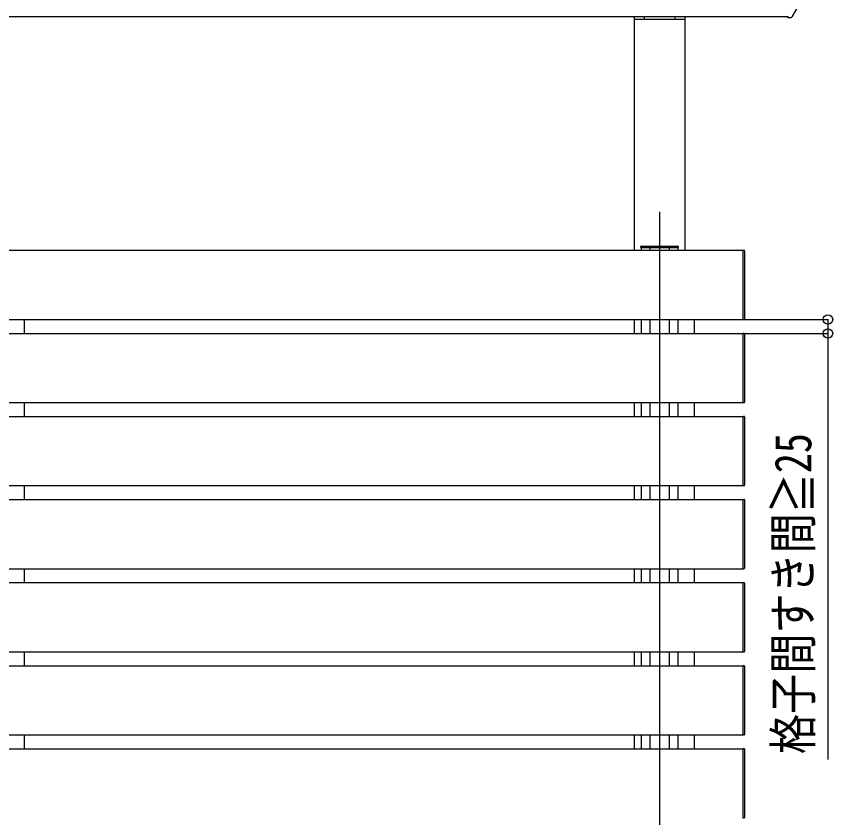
# Model space of a CAD drawing. Units: millimetres, scale not verified. Extents: x -8410 to 8410, y -5940 to 5940.
# Drawn here: x -3188 to -1723, y 2330 to 3767 of the extents above; entities that cross this region are included whole.
import ezdxf
from ezdxf.enums import TextEntityAlignment as Align

# ---------------------------------------------------------------- set-up
doc = ezdxf.new("R2010")
doc.units = ezdxf.units.MM
doc.header["$LTSCALE"] = 30
for name, color, linetype in [('0-2_YKK_12', 2, 'Continuous'), ('0-3_YKK_13', 4, 'Continuous'), ('0-4_YKK_A1', 4, 'Continuous'), ('0-5_YKK_D', 6, 'Continuous')]:
    doc.layers.add(name, color=color, linetype=linetype)
doc.styles.add('ＭＳ ゴシック', font='')
doc.styles.get('ＭＳ ゴシック').set_extended_font_data('MS Gothic')

msp = doc.modelspace()

# ---------------------------------------------------------------- linework, layer by layer
at = {"layer": '0-2_YKK_12'}
msp.add_line((-2033.79, 3416.18), (-2033.79, 402.06), dxfattribs=at)
at = {"layer": '0-3_YKK_13'}
for p, q in [((-1786.3, 3783.55), (-1796.35, 3766.15)), ((-1803.79, 3766.65), (-1803.79, 3767.29)), ((-1803.79, 3766.65), (-1803.79, 3764.65)), ((-1802.29, 3764.65), (-1803.79, 3764.65)), ((-1798.94, 3764.65), (-1802.29, 3764.65)), ((-2066.2, 3354.96), (-2065.7, 3354.96)), ((-2065.7, 3354.96), (-2001.88, 3354.96)), ((-2001.88, 3354.96), (-2001.38, 3354.96)), ((-2000.39, 3354.02), (-2000.29, 3352.46)), ((-2065.79, 3352.46), (-2001.79, 3352.46)), ((-2000.29, 3352.46), (-2001.79, 3352.46))]:
    msp.add_line(p, q, dxfattribs=at)
msp.add_lwpolyline([(-2065.79, 3352.46), (-2067.29, 3352.46), (-2067.19, 3354.02)], dxfattribs=at)
for centre, radius, start, end in [((-1798.94, 3767.65), 3, 270, 330), ((-2066.2, 3353.96), 1, 90, 176.5), ((-2001.38, 3353.96), 1, 3.5, 90)]:
    msp.add_arc(centre, radius, start, end, dxfattribs=at)
at = {"layer": '0-4_YKK_A1'}
for p, q in [((-4667.79, 3766.93), (-1803.79, 3766.97)), ((-2078.99, 3766.95), (-2078.99, 3347.46)), ((-2061.29, 3766.95), (-2061.29, 3762.22)), ((-2006.29, 3766.95), (-2006.29, 3762.22)), ((-1988.59, 3766.95), (-1988.59, 3347.46)), ((-2078.99, 3762.22), (-1988.59, 3762.22)), ((-4587.79, 3347.46), (-1883.79, 3347.46)), ((-2066.79, 3352.46), (-2066.79, 3347.46)), ((-2051.29, 3352.46), (-2051.29, 3347.46)), ((-2016.29, 3352.46), (-2016.29, 3347.46)), ((-2000.79, 3352.46), (-2000.79, 3347.46)), ((-1883.79, 3223.46), (-1883.79, 3347.46)), ((-1883.79, 3224.46), (-1883.79, 3346.47)), ((-1881.29, 3346.67), (-1881.29, 3346.37)), ((-1881.29, 3346.37), (-1881.29, 3224.56)), ((-4587.79, 3223.46), (-1883.79, 3223.46)), ((-3172.79, 3198.46), (-3172.79, 3223.46)), ((-2078.99, 3223.46), (-2078.99, 3198.46)), ((-2066.79, 3223.46), (-2066.79, 3198.46)), ((-2051.29, 3223.46), (-2051.29, 3198.46)), ((-2016.29, 3223.46), (-2016.29, 3198.46)), ((-2000.79, 3223.46), (-2000.79, 3198.46)), ((-1970.79, 3198.46), (-1970.79, 3223.46)), ((-1883.79, 3223.16), (-1883.79, 3224.46)), ((-1882.23, 3223.26), (-1883.79, 3223.16)), ((-1881.29, 3224.56), (-1881.29, 3224.26)), ((-4587.79, 3198.46), (-1883.79, 3198.46)), ((-1883.79, 3074.46), (-1883.79, 3198.46)), ((-1883.79, 3075.46), (-1883.79, 3197.47)), ((-1881.29, 3197.67), (-1881.29, 3197.37)), ((-1881.29, 3197.37), (-1881.29, 3075.56)), ((-1883.79, 3074.16), (-1883.79, 3075.46)), ((-1881.29, 3075.56), (-1881.29, 3075.26)), ((-4587.79, 3074.46), (-1883.79, 3074.46)), ((-3172.79, 3049.46), (-3172.79, 3074.46)), ((-2078.99, 3074.46), (-2078.99, 3049.46)), ((-2066.79, 3074.46), (-2066.79, 3049.46)), ((-2051.29, 3074.46), (-2051.29, 3049.46)), ((-2016.29, 3074.46), (-2016.29, 3049.46)), ((-2000.79, 3074.46), (-2000.79, 3049.46)), ((-1970.79, 3049.46), (-1970.79, 3074.46)), ((-1882.23, 3074.26), (-1883.79, 3074.16)), ((-4587.79, 3049.46), (-1883.79, 3049.46)), ((-1883.79, 2925.46), (-1883.79, 3049.46)), ((-1883.79, 2926.46), (-1883.79, 3048.47)), ((-1881.29, 3048.67), (-1881.29, 3048.37)), ((-1881.29, 3048.37), (-1881.29, 2926.56)), ((-4587.79, 2925.46), (-1883.79, 2925.46)), ((-3172.79, 2900.46), (-3172.79, 2925.46)), ((-2078.99, 2925.46), (-2078.99, 2900.46)), ((-2066.79, 2925.46), (-2066.79, 2900.46)), ((-2051.29, 2925.46), (-2051.29, 2900.46)), ((-2016.29, 2925.46), (-2016.29, 2900.46)), ((-2000.79, 2925.46), (-2000.79, 2900.46)), ((-1970.79, 2900.46), (-1970.79, 2925.46)), ((-1883.79, 2925.16), (-1883.79, 2926.46)), ((-1882.23, 2925.26), (-1883.79, 2925.16)), ((-1881.29, 2926.56), (-1881.29, 2926.26)), ((-4587.79, 2900.46), (-1883.79, 2900.46)), ((-1883.79, 2776.46), (-1883.79, 2900.46)), ((-1881.29, 2899.67), (-1881.29, 2899.37)), ((-1883.79, 2777.46), (-1883.79, 2899.47)), ((-1881.29, 2899.37), (-1881.29, 2777.56)), ((-4587.79, 2776.46), (-1883.79, 2776.46)), ((-3172.79, 2751.46), (-3172.79, 2776.46)), ((-2078.99, 2776.46), (-2078.99, 2751.46)), ((-2066.79, 2776.46), (-2066.79, 2751.46)), ((-2051.29, 2776.46), (-2051.29, 2751.46)), ((-2016.29, 2776.46), (-2016.29, 2751.46)), ((-2000.79, 2776.46), (-2000.79, 2751.46)), ((-1970.79, 2751.46), (-1970.79, 2776.46)), ((-1883.79, 2776.16), (-1883.79, 2777.46)), ((-1882.23, 2776.26), (-1883.79, 2776.16)), ((-1881.29, 2777.56), (-1881.29, 2777.26)), ((-4587.79, 2751.46), (-1883.79, 2751.46)), ((-1883.79, 2627.46), (-1883.79, 2751.46)), ((-1883.79, 2628.46), (-1883.79, 2750.47)), ((-1881.29, 2750.67), (-1881.29, 2750.37)), ((-1881.29, 2750.37), (-1881.29, 2628.56)), ((-4587.79, 2627.46), (-1883.79, 2627.46)), ((-3172.79, 2602.46), (-3172.79, 2627.46)), ((-2078.99, 2627.46), (-2078.99, 2602.46)), ((-2066.79, 2627.46), (-2066.79, 2602.46)), ((-2051.29, 2627.46), (-2051.29, 2602.46)), ((-2016.29, 2627.46), (-2016.29, 2602.46)), ((-2000.79, 2627.46), (-2000.79, 2602.46)), ((-1970.79, 2602.46), (-1970.79, 2627.46)), ((-1883.79, 2627.16), (-1883.79, 2628.46)), ((-1882.23, 2627.26), (-1883.79, 2627.16)), ((-1881.29, 2628.56), (-1881.29, 2628.26)), ((-4587.79, 2602.46), (-1883.79, 2602.46)), ((-1883.79, 2478.46), (-1883.79, 2602.46)), ((-1883.79, 2479.46), (-1883.79, 2601.47)), ((-1881.29, 2601.67), (-1881.29, 2601.37)), ((-1881.29, 2601.37), (-1881.29, 2479.56)), ((-4587.79, 2478.46), (-1883.79, 2478.46)), ((-3172.79, 2453.46), (-3172.79, 2478.46)), ((-2078.99, 2478.46), (-2078.99, 2453.46)), ((-2066.79, 2478.46), (-2066.79, 2453.46)), ((-2051.29, 2478.46), (-2051.29, 2453.46)), ((-2016.29, 2478.46), (-2016.29, 2453.46)), ((-2000.79, 2478.46), (-2000.79, 2453.46)), ((-1970.79, 2453.46), (-1970.79, 2478.46)), ((-1883.79, 2478.16), (-1883.79, 2479.46)), ((-1882.23, 2478.26), (-1883.79, 2478.16)), ((-1881.29, 2479.56), (-1881.29, 2479.26)), ((-4587.79, 2453.46), (-1883.79, 2453.46)), ((-1883.79, 2329.46), (-1883.79, 2453.46)), ((-1883.79, 2330.46), (-1883.79, 2452.47)), ((-1881.29, 2452.67), (-1881.29, 2452.37)), ((-1881.29, 2452.37), (-1881.29, 2330.56)), ((-1883.79, 2329.16), (-1883.79, 2330.46)), ((-1881.29, 2330.56), (-1881.29, 2330.26))]:
    msp.add_line(p, q, dxfattribs=at)
for points in [[(-1883.79, 3346.47), (-1883.79, 3347.76), (-1882.23, 3347.67)], [(-1883.79, 3197.47), (-1883.79, 3198.76), (-1882.23, 3198.67)], [(-1883.79, 3048.47), (-1883.79, 3049.76), (-1882.23, 3049.67)], [(-1883.79, 2899.47), (-1883.79, 2900.76), (-1882.23, 2900.67)], [(-1883.79, 2750.47), (-1883.79, 2751.76), (-1882.23, 2751.67)], [(-1883.79, 2601.47), (-1883.79, 2602.76), (-1882.23, 2602.67)], [(-1883.79, 2452.47), (-1883.79, 2453.76), (-1882.23, 2453.67)]]:
    msp.add_lwpolyline(points, dxfattribs=at)
for centre, start, end in [((-1882.29, 3346.67), 0, 86.5), ((-1882.29, 3224.26), 273.5, 0), ((-1882.29, 3197.67), 0, 86.5), ((-1882.29, 3075.26), 273.5, 0), ((-1882.29, 3048.67), 0, 86.5), ((-1882.29, 2926.26), 273.5, 0), ((-1882.29, 2899.67), 0, 86.5), ((-1882.29, 2777.26), 273.5, 0), ((-1882.29, 2750.67), 0, 86.5), ((-1882.29, 2628.26), 273.5, 0), ((-1882.29, 2601.67), 0, 86.5), ((-1882.29, 2479.26), 273.5, 0), ((-1882.29, 2452.67), 0, 86.5), ((-1882.29, 2330.26), 273.5, 0)]:
    msp.add_arc(centre, 1, start, end, dxfattribs=at)
at = {"layer": '0-5_YKK_D'}
for p, q in [((-1883.26, 3223.35), (-1730.64, 3223.35)), ((-1883.26, 3198.36), (-1730.64, 3198.36))]:
    msp.add_line(p, q, dxfattribs=at)
msp.add_lwpolyline([(-1731.64, 3223.35), (-1731.64, 3198.36), (-1731.64, 2433.96)], dxfattribs=at)
for centre in [(-1731.64, 3223.35), (-1731.64, 3198.36)]:
    msp.add_circle(centre, 8.5, dxfattribs=at)

# ---------------------------------------------------------------- texts
at = {"layer": '0-5_YKK_D', "style": 'ＭＳ ゴシック', "width": 0.8}
msp.add_text('格子間すき間≧25', height=65.98, rotation=90, dxfattribs=at).set_placement((-1741.64, 2443.96), align=Align.BOTTOM_LEFT)

doc.saveas('drawing.dxf')
